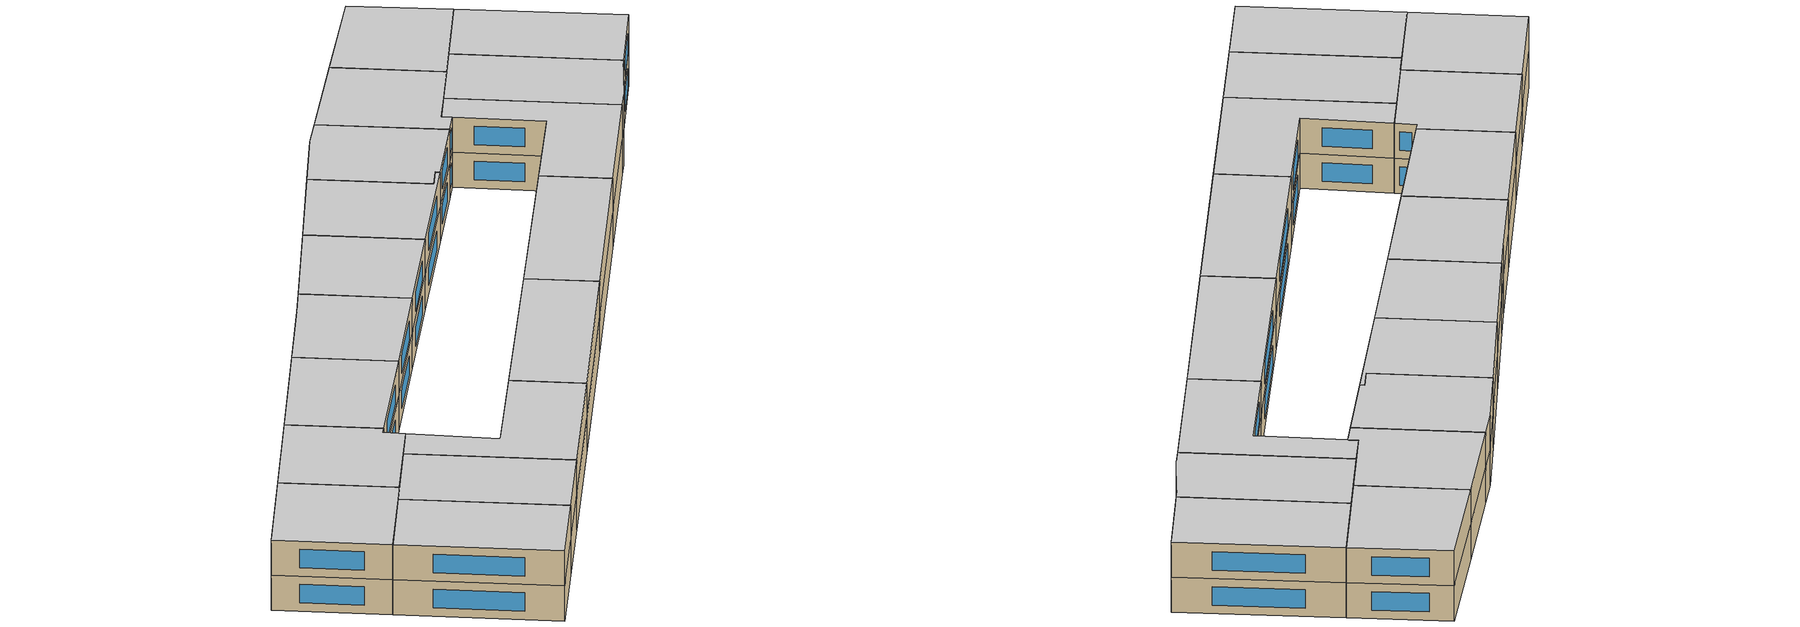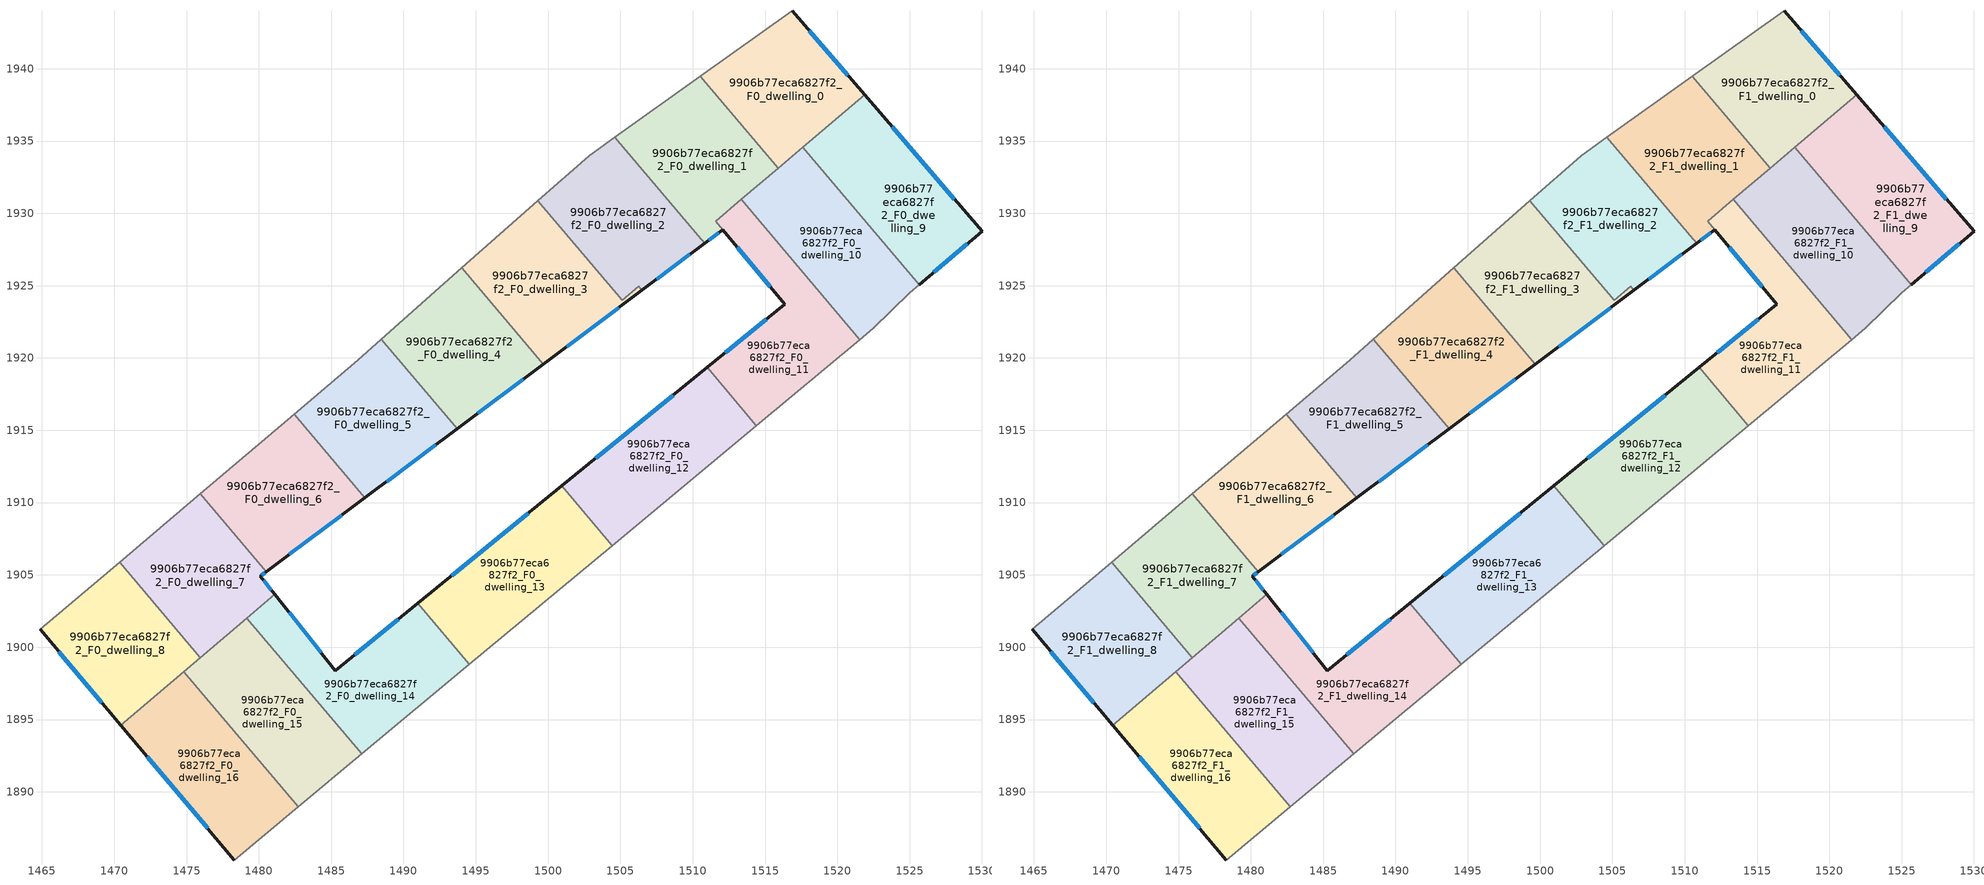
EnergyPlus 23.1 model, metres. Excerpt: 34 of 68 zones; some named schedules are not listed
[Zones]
9906b77eca6827f2_F0_dwelling_0
 floor ground (EU_floor_Construction): 1516.89,1943.99 1521.9,1938.18 1515.91,1933.12 1510.53,1939.47 z0
 wall outside (EU_wall_Construction): 1521.9,1938.18 1516.89,1943.99 z0:3
 wall adiabatic (EU_wall_Construction): 1516.89,1943.99 1510.53,1939.47 z0:3
 wall to 9906b77eca6827f2_F0_dwelling_1 (EU_wall_Construction): 1510.53,1939.47 1515.91,1933.12 z0:3
 wall to 9906b77eca6827f2_F0_dwelling_9 (EU_wall_Construction): 1517.62,1934.57 1521.9,1938.18 z0:3
 wall to 9906b77eca6827f2_F0_dwelling_10 (EU_wall_Construction): 1515.91,1933.12 1517.62,1934.57 z0:3
 window (EU_Window_Construction): 1520.72,1939.55 1518.07,1942.63 z0.7:2.3
9906b77eca6827f2_F0_dwelling_1
 floor ground (EU_floor_Construction): 1510.53,1939.47 1515.91,1933.12 1511.59,1929.46 1512.08,1928.87 1510.82,1927.92 1504.61,1935.25 z0
 wall outside (EU_wall_Construction): 1510.82,1927.92 1512.08,1928.87 z0:3
 wall adiabatic (EU_wall_Construction): 1510.53,1939.47 1504.61,1935.25 z0:3
 wall to 9906b77eca6827f2_F0_dwelling_2 (EU_wall_Construction): 1504.61,1935.25 1510.38,1928.44 / 1510.39,1928.44 1510.82,1927.92 z0:3
 wall to 9906b77eca6827f2_F0_dwelling_10 (EU_wall_Construction): 1513.36,1930.96 1515.91,1933.12 z0:3
 wall to 9906b77eca6827f2_F0_dwelling_11 (EU_wall_Construction): 1512.08,1928.87 1511.59,1929.46 1513.36,1930.96 z0:3
 window (EU_Window_Construction): 1511.12,1928.15 1511.78,1928.65 z0.7:2.3
9906b77eca6827f2_F0_dwelling_10
 floor ground (EU_floor_Construction): 1517.62,1934.57 1525.66,1925.08 1525.01,1924.52 1522.5,1922.05 1521.56,1921.27 1513.36,1930.96 z0
 wall to 9906b77eca6827f2_F0_dwelling_11 (EU_wall_Construction): 1513.36,1930.96 1521.56,1921.27 z0:3
 wall to 9906b77eca6827f2_F0_dwelling_9 (EU_wall_Construction): 1525.66,1925.08 1517.62,1934.57 z0:3
 wall adiabatic (EU_wall_Construction): 1521.56,1921.27 1522.5,1922.05 1525.01,1924.52 1525.66,1925.08 z0:3
9906b77eca6827f2_F0_dwelling_11
 floor ground (EU_floor_Construction): 1513.36,1930.96 1521.56,1921.27 1514.41,1915.32 1511,1919.34 1516.35,1923.7 1511.59,1929.46 z0
 wall outside (EU_wall_Construction): 1512.08,1928.87 1516.35,1923.7 1511,1919.34 z0:3
 wall adiabatic (EU_wall_Construction): 1514.41,1915.32 1521.56,1921.27 z0:3
 wall to 9906b77eca6827f2_F0_dwelling_12 (EU_wall_Construction): 1511,1919.34 1514.41,1915.32 z0:3
 window (EU_Window_Construction): 1515.1,1922.68 1512.26,1920.37 / 1513.08,1927.66 1515.35,1924.92 z0.7:2.3
9906b77eca6827f2_F0_dwelling_12
 floor ground (EU_floor_Construction): 1511,1919.34 1514.41,1915.32 1504.44,1907.03 1500.95,1911.15 z0
 wall outside (EU_wall_Construction): 1511,1919.34 1500.95,1911.15 z0:3
 wall adiabatic (EU_wall_Construction): 1504.44,1907.03 1514.41,1915.32 z0:3
 wall to 9906b77eca6827f2_F0_dwelling_13 (EU_wall_Construction): 1500.95,1911.15 1504.44,1907.03 z0:3
 window (EU_Window_Construction): 1508.64,1917.42 1503.31,1913.08 z0.7:2.3
9906b77eca6827f2_F0_dwelling_13
 floor ground (EU_floor_Construction): 1500.95,1911.15 1504.44,1907.03 1494.57,1898.81 1490.99,1903.04 z0
 wall outside (EU_wall_Construction): 1500.95,1911.15 1490.99,1903.04 z0:3
 wall adiabatic (EU_wall_Construction): 1494.57,1898.81 1504.44,1907.03 z0:3
 wall to 9906b77eca6827f2_F0_dwelling_14 (EU_wall_Construction): 1490.99,1903.04 1494.57,1898.81 z0:3
 window (EU_Window_Construction): 1498.61,1909.25 1493.33,1904.94 z0.7:2.3
9906b77eca6827f2_F0_dwelling_14
 floor ground (EU_floor_Construction): 1490.99,1903.04 1494.57,1898.81 1487.13,1892.63 1479.18,1902.01 1481.11,1903.65 1485.29,1898.39 z0
 wall outside (EU_wall_Construction): 1490.99,1903.04 1485.29,1898.39 1481.11,1903.65 z0:3
 wall adiabatic (EU_wall_Construction): 1487.13,1892.63 1494.57,1898.81 z0:3
 wall to 9906b77eca6827f2_F0_dwelling_15 (EU_wall_Construction): 1479.18,1902.01 1487.13,1892.63 z0:3
 wall to 9906b77eca6827f2_F0_dwelling_7 (EU_wall_Construction): 1481.11,1903.65 1479.18,1902.01 z0:3
 window (EU_Window_Construction): 1484.31,1899.62 1482.09,1902.42 / 1489.65,1901.94 1486.63,1899.48 z0.7:2.3
9906b77eca6827f2_F0_dwelling_15
 floor ground (EU_floor_Construction): 1479.18,1902.01 1487.13,1892.63 1482.73,1888.97 1474.81,1898.32 z0
 wall adiabatic (EU_wall_Construction): 1482.73,1888.97 1487.13,1892.63 z0:3
 wall to 9906b77eca6827f2_F0_dwelling_16 (EU_wall_Construction): 1474.81,1898.32 1482.73,1888.97 z0:3
 wall to 9906b77eca6827f2_F0_dwelling_8 (EU_wall_Construction): 1475.96,1899.29 1474.81,1898.32 z0:3
 wall to 9906b77eca6827f2_F0_dwelling_7 (EU_wall_Construction): 1479.18,1902.02 1475.96,1899.29 z0:3
9906b77eca6827f2_F0_dwelling_16
 floor ground (EU_floor_Construction): 1474.81,1898.32 1482.73,1888.97 1478.3,1885.29 1470.44,1894.62 z0
 wall outside (EU_wall_Construction): 1470.44,1894.62 1478.3,1885.29 z0:3
 wall adiabatic (EU_wall_Construction): 1478.3,1885.29 1482.73,1888.97 z0:3
 wall to 9906b77eca6827f2_F0_dwelling_8 (EU_wall_Construction): 1474.81,1898.32 1470.44,1894.62 z0:3
 window (EU_Window_Construction): 1472.29,1892.43 1476.46,1887.48 z0.7:2.3
9906b77eca6827f2_F0_dwelling_2
 floor ground (EU_floor_Construction): 1504.61,1935.25 1510.39,1928.44 1510.82,1927.92 1506.49,1924.68 1506.26,1924.95 1505.12,1923.98 1499.3,1930.86 1502.84,1933.99 z0
 wall outside (EU_wall_Construction): 1506.49,1924.68 1510.82,1927.92 z0:3
 wall to 9906b77eca6827f2_F0_dwelling_3 (EU_wall_Construction): 1499.3,1930.86 1505.12,1923.98 1506.26,1924.95 1506.49,1924.68 z0:3
 wall adiabatic (EU_wall_Construction): 1504.61,1935.25 1502.84,1933.99 1499.3,1930.86 z0:3
 window (EU_Window_Construction): 1507.5,1925.44 1509.8,1927.16 z0.7:2.3
9906b77eca6827f2_F0_dwelling_3
 floor ground (EU_floor_Construction): 1506.26,1924.95 1506.49,1924.68 1499.67,1919.57 1494.04,1926.22 1499.3,1930.86 1505.12,1923.98 z0
 wall outside (EU_wall_Construction): 1499.67,1919.57 1506.49,1924.68 z0:3
 wall to 9906b77eca6827f2_F0_dwelling_4 (EU_wall_Construction): 1494.04,1926.22 1499.67,1919.57 z0:3
 wall adiabatic (EU_wall_Construction): 1499.3,1930.86 1494.04,1926.22 z0:3
 window (EU_Window_Construction): 1501.27,1920.77 1504.89,1923.48 z0.7:2.3
9906b77eca6827f2_F0_dwelling_4
 floor ground (EU_floor_Construction): 1494.04,1926.22 1499.67,1919.57 1493.73,1915.12 1488.48,1921.31 z0
 wall outside (EU_wall_Construction): 1493.73,1915.12 1499.67,1919.57 z0:3
 wall to 9906b77eca6827f2_F0_dwelling_5 (EU_wall_Construction): 1488.48,1921.31 1493.73,1915.12 z0:3
 wall adiabatic (EU_wall_Construction): 1494.04,1926.22 1488.48,1921.31 z0:3
 window (EU_Window_Construction): 1495.12,1916.16 1498.28,1918.53 z0.7:2.3
9906b77eca6827f2_F0_dwelling_5
 floor ground (EU_floor_Construction): 1488.48,1921.31 1493.73,1915.12 1487.34,1910.33 1482.44,1916.12 1486.82,1919.84 z0
 wall outside (EU_wall_Construction): 1487.34,1910.33 1493.73,1915.12 z0:3
 wall adiabatic (EU_wall_Construction): 1488.48,1921.31 1486.82,1919.84 1482.44,1916.12 z0:3
 wall to 9906b77eca6827f2_F0_dwelling_6 (EU_wall_Construction): 1482.44,1916.12 1487.34,1910.33 z0:3
 window (EU_Window_Construction): 1488.84,1911.45 1492.23,1913.99 z0.7:2.3
9906b77eca6827f2_F0_dwelling_6
 floor ground (EU_floor_Construction): 1482.44,1916.12 1487.34,1910.33 1480.52,1905.22 1475.94,1910.62 z0
 wall outside (EU_wall_Construction): 1480.52,1905.22 1487.34,1910.33 z0:3
 wall to 9906b77eca6827f2_F0_dwelling_7 (EU_wall_Construction): 1475.94,1910.62 1480.52,1905.22 z0:3
 wall adiabatic (EU_wall_Construction): 1482.44,1916.12 1475.94,1910.62 z0:3
 window (EU_Window_Construction): 1482.12,1906.42 1485.74,1909.13 z0.7:2.3
9906b77eca6827f2_F0_dwelling_7
 floor ground (EU_floor_Construction): 1475.94,1910.62 1480.52,1905.22 1480.11,1904.91 1481.11,1903.65 1475.96,1899.29 1470.37,1905.89 z0
 wall outside (EU_wall_Construction): 1481.11,1903.65 1480.11,1904.91 1480.52,1905.22 z0:3
 wall to 9906b77eca6827f2_F0_dwelling_8 (EU_wall_Construction): 1470.37,1905.89 1475.96,1899.29 z0:3
 wall adiabatic (EU_wall_Construction): 1475.94,1910.62 1470.37,1905.89 z0:3
 window (EU_Window_Construction): 1480.2,1904.98 1480.42,1905.15 / 1480.87,1903.95 1480.34,1904.62 z0.7:2.3
9906b77eca6827f2_F0_dwelling_8
 floor ground (EU_floor_Construction): 1470.37,1905.89 1475.96,1899.29 1470.44,1894.62 1464.87,1901.23 z0
 wall outside (EU_wall_Construction): 1464.87,1901.23 1470.44,1894.62 z0:3
 wall adiabatic (EU_wall_Construction): 1470.37,1905.89 1464.87,1901.23 z0:3
 window (EU_Window_Construction): 1466.18,1899.68 1469.13,1896.17 z0.7:2.3
9906b77eca6827f2_F0_dwelling_9
 floor ground (EU_floor_Construction): 1521.9,1938.18 1530,1928.77 1525.66,1925.08 1517.62,1934.57 z0
 wall outside (EU_wall_Construction): 1525.66,1925.08 1530,1928.77 1521.9,1938.18 z0:3
 window (EU_Window_Construction): 1528.1,1930.98 1523.8,1935.97 / 1526.68,1925.94 1528.98,1927.9 z0.7:2.3
9906b77eca6827f2_F1_dwelling_0
 floor to 9906b77eca6827f2_F0_dwelling_0 (EU_floor_Construction): 1516.89,1943.99 1521.9,1938.18 1515.91,1933.12 1510.53,1939.47 z3
 wall outside (EU_wall_Construction): 1521.9,1938.18 1516.89,1943.99 z3:6
 wall adiabatic (EU_wall_Construction): 1516.89,1943.99 1510.53,1939.47 z3:6
 wall to 9906b77eca6827f2_F1_dwelling_1 (EU_wall_Construction): 1510.53,1939.47 1515.91,1933.12 z3:6
 wall to 9906b77eca6827f2_F1_dwelling_9 (EU_wall_Construction): 1517.62,1934.57 1521.9,1938.18 z3:6
 wall to 9906b77eca6827f2_F1_dwelling_10 (EU_wall_Construction): 1515.91,1933.12 1517.62,1934.57 z3:6
 window (EU_Window_Construction): 1520.72,1939.55 1518.07,1942.63 z3.7:5.3
 ceiling to 9906b77eca6827f2_F2_dwelling_0 (EU_floor_Construction): 1521.9,1938.18 1516.89,1943.99 1510.53,1939.47 1515.91,1933.12 z6
9906b77eca6827f2_F1_dwelling_1
 floor to 9906b77eca6827f2_F0_dwelling_1 (EU_floor_Construction): 1510.53,1939.47 1515.91,1933.12 1511.59,1929.46 1512.08,1928.87 1510.82,1927.92 1504.61,1935.25 z3
 wall outside (EU_wall_Construction): 1510.82,1927.92 1512.08,1928.87 z3:6
 wall adiabatic (EU_wall_Construction): 1510.53,1939.47 1504.61,1935.25 z3:6
 wall to 9906b77eca6827f2_F1_dwelling_2 (EU_wall_Construction): 1504.61,1935.25 1510.38,1928.44 / 1510.39,1928.44 1510.82,1927.92 z3:6
 wall to 9906b77eca6827f2_F1_dwelling_10 (EU_wall_Construction): 1513.36,1930.96 1515.91,1933.12 z3:6
 wall to 9906b77eca6827f2_F1_dwelling_11 (EU_wall_Construction): 1512.08,1928.87 1511.59,1929.46 1513.36,1930.96 z3:6
 window (EU_Window_Construction): 1511.12,1928.15 1511.78,1928.65 z3.7:5.3
 ceiling to 9906b77eca6827f2_F2_dwelling_1 (EU_floor_Construction): 1512.08,1928.87 1511.59,1929.46 1515.91,1933.12 1510.53,1939.47 1504.61,1935.25 1510.82,1927.92 z6
9906b77eca6827f2_F1_dwelling_10
 floor to 9906b77eca6827f2_F0_dwelling_10 (EU_floor_Construction): 1517.62,1934.57 1525.66,1925.08 1525.01,1924.52 1522.5,1922.05 1521.56,1921.27 1513.36,1930.96 z3
 wall to 9906b77eca6827f2_F1_dwelling_11 (EU_wall_Construction): 1513.36,1930.96 1521.56,1921.27 z3:6
 wall to 9906b77eca6827f2_F1_dwelling_9 (EU_wall_Construction): 1525.66,1925.08 1517.62,1934.57 z3:6
 wall adiabatic (EU_wall_Construction): 1521.56,1921.27 1522.5,1922.05 1525.01,1924.52 1525.66,1925.08 z3:6
 ceiling to 9906b77eca6827f2_F2_dwelling_10 (EU_floor_Construction): 1522.5,1922.05 1525.01,1924.52 1525.66,1925.08 1517.62,1934.57 1513.36,1930.96 1521.56,1921.27 z6
9906b77eca6827f2_F1_dwelling_11
 floor to 9906b77eca6827f2_F0_dwelling_11 (EU_floor_Construction): 1513.36,1930.96 1521.56,1921.27 1514.41,1915.32 1511,1919.34 1516.35,1923.7 1511.59,1929.46 z3
 wall outside (EU_wall_Construction): 1512.08,1928.87 1516.35,1923.7 1511,1919.34 z3:6
 wall adiabatic (EU_wall_Construction): 1514.41,1915.32 1521.56,1921.27 z3:6
 wall to 9906b77eca6827f2_F1_dwelling_12 (EU_wall_Construction): 1511,1919.34 1514.41,1915.32 z3:6
 window (EU_Window_Construction): 1515.1,1922.68 1512.26,1920.37 / 1513.08,1927.66 1515.35,1924.92 z3.7:5.3
 ceiling to 9906b77eca6827f2_F2_dwelling_11 (EU_floor_Construction): 1521.56,1921.27 1513.36,1930.96 1511.59,1929.46 1516.35,1923.7 1511,1919.34 1514.41,1915.32 z6
9906b77eca6827f2_F1_dwelling_12
 floor to 9906b77eca6827f2_F0_dwelling_12 (EU_floor_Construction): 1511,1919.34 1514.41,1915.32 1504.44,1907.03 1500.95,1911.15 z3
 wall outside (EU_wall_Construction): 1511,1919.34 1500.95,1911.15 z3:6
 wall adiabatic (EU_wall_Construction): 1504.44,1907.03 1514.41,1915.32 z3:6
 wall to 9906b77eca6827f2_F1_dwelling_13 (EU_wall_Construction): 1500.95,1911.15 1504.44,1907.03 z3:6
 window (EU_Window_Construction): 1508.64,1917.42 1503.31,1913.08 z3.7:5.3
 ceiling to 9906b77eca6827f2_F2_dwelling_12 (EU_floor_Construction): 1514.41,1915.32 1511,1919.34 1500.95,1911.15 1504.44,1907.03 z6
9906b77eca6827f2_F1_dwelling_13
 floor to 9906b77eca6827f2_F0_dwelling_13 (EU_floor_Construction): 1500.95,1911.15 1504.44,1907.03 1494.57,1898.81 1490.99,1903.04 z3
 wall outside (EU_wall_Construction): 1500.95,1911.15 1490.99,1903.04 z3:6
 wall adiabatic (EU_wall_Construction): 1494.57,1898.81 1504.44,1907.03 z3:6
 wall to 9906b77eca6827f2_F1_dwelling_14 (EU_wall_Construction): 1490.99,1903.04 1494.57,1898.81 z3:6
 window (EU_Window_Construction): 1498.61,1909.25 1493.33,1904.94 z3.7:5.3
 ceiling to 9906b77eca6827f2_F2_dwelling_13 (EU_floor_Construction): 1504.44,1907.03 1500.95,1911.15 1490.99,1903.04 1494.57,1898.81 z6
9906b77eca6827f2_F1_dwelling_14
 floor to 9906b77eca6827f2_F0_dwelling_14 (EU_floor_Construction): 1490.99,1903.04 1494.57,1898.81 1487.13,1892.63 1479.18,1902.01 1481.11,1903.65 1485.29,1898.39 z3
 wall outside (EU_wall_Construction): 1490.99,1903.04 1485.29,1898.39 1481.11,1903.65 z3:6
 wall adiabatic (EU_wall_Construction): 1487.13,1892.63 1494.57,1898.81 z3:6
 wall to 9906b77eca6827f2_F1_dwelling_15 (EU_wall_Construction): 1479.18,1902.01 1487.13,1892.63 z3:6
 wall to 9906b77eca6827f2_F1_dwelling_7 (EU_wall_Construction): 1481.11,1903.65 1479.18,1902.01 z3:6
 window (EU_Window_Construction): 1484.31,1899.62 1482.09,1902.42 / 1489.65,1901.94 1486.63,1899.48 z3.7:5.3
 ceiling to 9906b77eca6827f2_F2_dwelling_14 (EU_floor_Construction): 1494.57,1898.81 1490.99,1903.04 1485.29,1898.39 1481.11,1903.65 1479.18,1902.01 1487.13,1892.63 z6
9906b77eca6827f2_F1_dwelling_15
 floor to 9906b77eca6827f2_F0_dwelling_15 (EU_floor_Construction): 1479.18,1902.01 1487.13,1892.63 1482.73,1888.97 1474.81,1898.32 z3
 wall adiabatic (EU_wall_Construction): 1482.73,1888.97 1487.13,1892.63 z3:6
 wall to 9906b77eca6827f2_F1_dwelling_16 (EU_wall_Construction): 1474.81,1898.32 1482.73,1888.97 z3:6
 wall to 9906b77eca6827f2_F1_dwelling_8 (EU_wall_Construction): 1475.96,1899.29 1474.81,1898.32 z3:6
 wall to 9906b77eca6827f2_F1_dwelling_7 (EU_wall_Construction): 1479.18,1902.02 1475.96,1899.29 z3:6
 ceiling to 9906b77eca6827f2_F2_dwelling_15 (EU_floor_Construction): 1487.13,1892.63 1479.18,1902.01 1474.81,1898.32 1482.73,1888.97 z6
9906b77eca6827f2_F1_dwelling_16
 floor to 9906b77eca6827f2_F0_dwelling_16 (EU_floor_Construction): 1474.81,1898.32 1482.73,1888.97 1478.3,1885.29 1470.44,1894.62 z3
 wall outside (EU_wall_Construction): 1470.44,1894.62 1478.3,1885.29 z3:6
 wall adiabatic (EU_wall_Construction): 1478.3,1885.29 1482.73,1888.97 z3:6
 wall to 9906b77eca6827f2_F1_dwelling_8 (EU_wall_Construction): 1474.81,1898.32 1470.44,1894.62 z3:6
 window (EU_Window_Construction): 1472.29,1892.43 1476.46,1887.48 z3.7:5.3
 ceiling to 9906b77eca6827f2_F2_dwelling_16 (EU_floor_Construction): 1482.73,1888.97 1474.81,1898.32 1470.44,1894.62 1478.3,1885.29 z6
9906b77eca6827f2_F1_dwelling_2
 floor to 9906b77eca6827f2_F0_dwelling_2 (EU_floor_Construction): 1504.61,1935.25 1510.39,1928.44 1510.82,1927.92 1506.49,1924.68 1506.26,1924.95 1505.12,1923.98 1499.3,1930.86 1502.84,1933.99 z3
 wall outside (EU_wall_Construction): 1506.49,1924.68 1510.82,1927.92 z3:6
 wall to 9906b77eca6827f2_F1_dwelling_3 (EU_wall_Construction): 1499.3,1930.86 1505.12,1923.98 1506.26,1924.95 1506.49,1924.68 z3:6
 wall adiabatic (EU_wall_Construction): 1504.61,1935.25 1502.84,1933.99 1499.3,1930.86 z3:6
 window (EU_Window_Construction): 1507.5,1925.44 1509.8,1927.16 z3.7:5.3
 ceiling to 9906b77eca6827f2_F2_dwelling_2 (EU_floor_Construction): 1510.82,1927.92 1510.39,1928.44 1504.61,1935.25 1502.84,1933.99 1499.3,1930.86 1505.12,1923.98 1506.26,1924.95 1506.49,1924.68 z6
9906b77eca6827f2_F1_dwelling_3
 floor to 9906b77eca6827f2_F0_dwelling_3 (EU_floor_Construction): 1506.26,1924.95 1506.49,1924.68 1499.67,1919.57 1494.04,1926.22 1499.3,1930.86 1505.12,1923.98 z3
 wall outside (EU_wall_Construction): 1499.67,1919.57 1506.49,1924.68 z3:6
 wall to 9906b77eca6827f2_F1_dwelling_4 (EU_wall_Construction): 1494.04,1926.22 1499.67,1919.57 z3:6
 wall adiabatic (EU_wall_Construction): 1499.3,1930.86 1494.04,1926.22 z3:6
 window (EU_Window_Construction): 1501.27,1920.77 1504.89,1923.48 z3.7:5.3
 ceiling to 9906b77eca6827f2_F2_dwelling_3 (EU_floor_Construction): 1505.12,1923.98 1499.3,1930.86 1494.04,1926.22 1499.67,1919.57 1506.49,1924.68 1506.26,1924.95 z6
9906b77eca6827f2_F1_dwelling_4
 floor to 9906b77eca6827f2_F0_dwelling_4 (EU_floor_Construction): 1494.04,1926.22 1499.67,1919.57 1493.73,1915.12 1488.48,1921.31 z3
 wall outside (EU_wall_Construction): 1493.73,1915.12 1499.67,1919.57 z3:6
 wall to 9906b77eca6827f2_F1_dwelling_5 (EU_wall_Construction): 1488.48,1921.31 1493.73,1915.12 z3:6
 wall adiabatic (EU_wall_Construction): 1494.04,1926.22 1488.48,1921.31 z3:6
 window (EU_Window_Construction): 1495.12,1916.16 1498.28,1918.53 z3.7:5.3
 ceiling to 9906b77eca6827f2_F2_dwelling_4 (EU_floor_Construction): 1499.67,1919.57 1494.04,1926.22 1488.48,1921.31 1493.73,1915.12 z6
9906b77eca6827f2_F1_dwelling_5
 floor to 9906b77eca6827f2_F0_dwelling_5 (EU_floor_Construction): 1488.48,1921.31 1493.73,1915.12 1487.34,1910.33 1482.44,1916.12 1486.82,1919.84 z3
 wall outside (EU_wall_Construction): 1487.34,1910.33 1493.73,1915.12 z3:6
 wall adiabatic (EU_wall_Construction): 1488.48,1921.31 1486.82,1919.84 1482.44,1916.12 z3:6
 wall to 9906b77eca6827f2_F1_dwelling_6 (EU_wall_Construction): 1482.44,1916.12 1487.34,1910.33 z3:6
 window (EU_Window_Construction): 1488.84,1911.45 1492.23,1913.99 z3.7:5.3
 ceiling to 9906b77eca6827f2_F2_dwelling_5 (EU_floor_Construction): 1493.73,1915.12 1488.48,1921.31 1486.82,1919.84 1482.44,1916.12 1487.34,1910.33 z6
9906b77eca6827f2_F1_dwelling_6
 floor to 9906b77eca6827f2_F0_dwelling_6 (EU_floor_Construction): 1482.44,1916.12 1487.34,1910.33 1480.52,1905.22 1475.94,1910.62 z3
 wall outside (EU_wall_Construction): 1480.52,1905.22 1487.34,1910.33 z3:6
 wall to 9906b77eca6827f2_F1_dwelling_7 (EU_wall_Construction): 1475.94,1910.62 1480.52,1905.22 z3:6
 wall adiabatic (EU_wall_Construction): 1482.44,1916.12 1475.94,1910.62 z3:6
 window (EU_Window_Construction): 1482.12,1906.42 1485.74,1909.13 z3.7:5.3
 ceiling to 9906b77eca6827f2_F2_dwelling_6 (EU_floor_Construction): 1487.34,1910.33 1482.44,1916.12 1475.94,1910.62 1480.52,1905.22 z6
9906b77eca6827f2_F1_dwelling_7
 floor to 9906b77eca6827f2_F0_dwelling_7 (EU_floor_Construction): 1475.94,1910.62 1480.52,1905.22 1480.11,1904.91 1481.11,1903.65 1475.96,1899.29 1470.37,1905.89 z3
 wall outside (EU_wall_Construction): 1481.11,1903.65 1480.11,1904.91 1480.52,1905.22 z3:6
 wall to 9906b77eca6827f2_F1_dwelling_8 (EU_wall_Construction): 1470.37,1905.89 1475.96,1899.29 z3:6
 wall adiabatic (EU_wall_Construction): 1475.94,1910.62 1470.37,1905.89 z3:6
 window (EU_Window_Construction): 1480.2,1904.98 1480.42,1905.15 / 1480.87,1903.95 1480.34,1904.62 z3.7:5.3
 ceiling to 9906b77eca6827f2_F2_dwelling_7 (EU_floor_Construction): 1481.11,1903.65 1480.11,1904.91 1480.52,1905.22 1475.94,1910.62 1470.37,1905.89 1475.96,1899.29 z6
9906b77eca6827f2_F1_dwelling_8
 floor to 9906b77eca6827f2_F0_dwelling_8 (EU_floor_Construction): 1470.37,1905.89 1475.96,1899.29 1470.44,1894.62 1464.87,1901.23 z3
 wall outside (EU_wall_Construction): 1464.87,1901.23 1470.44,1894.62 z3:6
 wall adiabatic (EU_wall_Construction): 1470.37,1905.89 1464.87,1901.23 z3:6
 window (EU_Window_Construction): 1466.18,1899.68 1469.13,1896.17 z3.7:5.3
 ceiling to 9906b77eca6827f2_F2_dwelling_8 (EU_floor_Construction): 1475.96,1899.29 1470.37,1905.89 1464.87,1901.23 1470.44,1894.62 z6
9906b77eca6827f2_F1_dwelling_9
 floor to 9906b77eca6827f2_F0_dwelling_9 (EU_floor_Construction): 1521.9,1938.18 1530,1928.77 1525.66,1925.08 1517.62,1934.57 z3
 wall outside (EU_wall_Construction): 1525.66,1925.08 1530,1928.77 1521.9,1938.18 z3:6
 window (EU_Window_Construction): 1528.1,1930.98 1523.8,1935.97 / 1526.68,1925.94 1528.98,1927.9 z3.7:5.3
 ceiling to 9906b77eca6827f2_F2_dwelling_9 (EU_floor_Construction): 1530,1928.77 1521.9,1938.18 1517.62,1934.57 1525.66,1925.08 z6
[Building]
EU S2 Campaign: North Axis=0; Terrain=City; Solar Distribution=FullExterior
[Site:Location]
Budapest.Ferenc.Liszt.Intl.AP: Latitude=47.437; Longitude=19.256; Time Zone=1; Elevation=185
[SizingPeriod:WeatherFileDays]
AnnualSizingPeriod: Begin Month=1; Begin Day of Month=1; End Month=12; End Day of Month=31; Day of Week for Start Day=Monday; Use Weather File Daylight Saving Period=No; Use Weather File Rain and Snow Indicators=No
[MATERIAL]
EU_InternalMass_Material: Roughness=MediumRough; Thickness=0.1; Conductivity=1; Density=1800; Specific Heat=900; Thermal Absorptance=0.9; Solar Absorptance=0.7; Visible Absorptance=0.7
[MATERIAL:NOMASS] Roughness=MediumRough; Thermal Absorptance=0.9; Solar Absorptance=0.7; Visible Absorptance=0.7
Name | Thermal Resistance
EU_wall_NoMass | 0.832559
EU_floor_NoMass | 0.872794
[WINDOWMATERIAL:SIMPLEGLAZINGSYSTEM]
EU_Window_SimpleGlazing: UFactor=2.79869; Solar Heat Gain Coefficient=0.75; Visible Transmittance=0.75
[CONSTRUCTION]
EU_wall_Construction: EU_wall_NoMass
EU_floor_Construction: EU_floor_NoMass
EU_Window_Construction: EU_Window_SimpleGlazing
EU_InternalMass_Construction: EU_InternalMass_Material
[ZONE] Type=1; Multiplier=1; Ceiling Height=autocalculate; Floor Area=autocalculate; Part of Total Floor Area=Yes
Name | Volume
9906b77eca6827f2_F0_dwelling_0; 9906b77eca6827f2_F1_dwelling_0 | 187.269
9906b77eca6827f2_F0_dwelling_1; 9906b77eca6827f2_F1_dwelling_1 | 190.693
9906b77eca6827f2_F0_dwelling_10; 9906b77eca6827f2_F1_dwelling_10 | 210.673
9906b77eca6827f2_F0_dwelling_11 | 198.981
9906b77eca6827f2_F1_dwelling_11 | 198.92
9906b77eca6827f2_F0_dwelling_12; 9906b77eca6827f2_F1_dwelling_12 | 207.567
9906b77eca6827f2_F0_dwelling_13; 9906b77eca6827f2_F1_dwelling_13 | 210.683
9906b77eca6827f2_F0_dwelling_14; 9906b77eca6827f2_F1_dwelling_14 | 210.697
9906b77eca6827f2_F0_dwelling_15; 9906b77eca6827f2_F1_dwelling_15 | 210.679
9906b77eca6827f2_F0_dwelling_16; 9906b77eca6827f2_F1_dwelling_16 | 210.693
9906b77eca6827f2_F0_dwelling_2; 9906b77eca6827f2_F1_dwelling_2 | 195.572
9906b77eca6827f2_F0_dwelling_3; 9906b77eca6827f2_F1_dwelling_3 | 190.383
9906b77eca6827f2_F0_dwelling_4; 9906b77eca6827f2_F1_dwelling_4 | 187.292
9906b77eca6827f2_F0_dwelling_5; 9906b77eca6827f2_F1_dwelling_5 | 187.282
9906b77eca6827f2_F0_dwelling_6; 9906b77eca6827f2_F1_dwelling_6 | 187.275
9906b77eca6827f2_F0_dwelling_7; 9906b77eca6827f2_F1_dwelling_7 | 187.259
9906b77eca6827f2_F0_dwelling_8; 9906b77eca6827f2_F1_dwelling_8 | 187.28
9906b77eca6827f2_F0_dwelling_9; 9906b77eca6827f2_F1_dwelling_9 | 210.687
[INTERNALMASS] Construction=EU_InternalMass_Construction
Name | Zone or ZoneList | Surface Area
9906b77eca6827f2_F0_dwelling_0_EU_InternalMass | 9906b77eca6827f2_F0_dwelling_0 | 62.4231
9906b77eca6827f2_F0_dwelling_1_EU_InternalMass | 9906b77eca6827f2_F0_dwelling_1 | 63.5636
9906b77eca6827f2_F0_dwelling_2_EU_InternalMass | 9906b77eca6827f2_F0_dwelling_2 | 65.1938
9906b77eca6827f2_F0_dwelling_3_EU_InternalMass | 9906b77eca6827f2_F0_dwelling_3 | 63.4612
9906b77eca6827f2_F0_dwelling_4_EU_InternalMass | 9906b77eca6827f2_F0_dwelling_4 | 62.4309
9906b77eca6827f2_F0_dwelling_5_EU_InternalMass | 9906b77eca6827f2_F0_dwelling_5 | 62.4275
9906b77eca6827f2_F0_dwelling_6_EU_InternalMass | 9906b77eca6827f2_F0_dwelling_6 | 62.425
9906b77eca6827f2_F0_dwelling_7_EU_InternalMass | 9906b77eca6827f2_F0_dwelling_7 | 62.4197
9906b77eca6827f2_F0_dwelling_8_EU_InternalMass | 9906b77eca6827f2_F0_dwelling_8 | 62.4265
9906b77eca6827f2_F0_dwelling_9_EU_InternalMass | 9906b77eca6827f2_F0_dwelling_9 | 70.2291
9906b77eca6827f2_F0_dwelling_10_EU_InternalMass | 9906b77eca6827f2_F0_dwelling_10 | 70.2242
9906b77eca6827f2_F0_dwelling_11_EU_InternalMass | 9906b77eca6827f2_F0_dwelling_11 | 66.3277
9906b77eca6827f2_F0_dwelling_12_EU_InternalMass | 9906b77eca6827f2_F0_dwelling_12 | 69.1891
9906b77eca6827f2_F0_dwelling_13_EU_InternalMass | 9906b77eca6827f2_F0_dwelling_13 | 70.2279
9906b77eca6827f2_F0_dwelling_14_EU_InternalMass | 9906b77eca6827f2_F0_dwelling_14 | 70.2324
9906b77eca6827f2_F0_dwelling_15_EU_InternalMass | 9906b77eca6827f2_F0_dwelling_15 | 70.2261
9906b77eca6827f2_F0_dwelling_16_EU_InternalMass | 9906b77eca6827f2_F0_dwelling_16 | 70.231
9906b77eca6827f2_F1_dwelling_0_EU_InternalMass | 9906b77eca6827f2_F1_dwelling_0 | 62.4231
9906b77eca6827f2_F1_dwelling_1_EU_InternalMass | 9906b77eca6827f2_F1_dwelling_1 | 63.5636
9906b77eca6827f2_F1_dwelling_2_EU_InternalMass | 9906b77eca6827f2_F1_dwelling_2 | 65.1938
9906b77eca6827f2_F1_dwelling_3_EU_InternalMass | 9906b77eca6827f2_F1_dwelling_3 | 63.4612
9906b77eca6827f2_F1_dwelling_4_EU_InternalMass | 9906b77eca6827f2_F1_dwelling_4 | 62.4309
9906b77eca6827f2_F1_dwelling_5_EU_InternalMass | 9906b77eca6827f2_F1_dwelling_5 | 62.4275
9906b77eca6827f2_F1_dwelling_6_EU_InternalMass | 9906b77eca6827f2_F1_dwelling_6 | 62.425
9906b77eca6827f2_F1_dwelling_7_EU_InternalMass | 9906b77eca6827f2_F1_dwelling_7 | 62.4197
9906b77eca6827f2_F1_dwelling_8_EU_InternalMass | 9906b77eca6827f2_F1_dwelling_8 | 62.4265
9906b77eca6827f2_F1_dwelling_9_EU_InternalMass | 9906b77eca6827f2_F1_dwelling_9 | 70.2291
9906b77eca6827f2_F1_dwelling_10_EU_InternalMass | 9906b77eca6827f2_F1_dwelling_10 | 70.2242
9906b77eca6827f2_F1_dwelling_11_EU_InternalMass | 9906b77eca6827f2_F1_dwelling_11 | 66.3277
9906b77eca6827f2_F1_dwelling_12_EU_InternalMass | 9906b77eca6827f2_F1_dwelling_12 | 69.1891
9906b77eca6827f2_F1_dwelling_13_EU_InternalMass | 9906b77eca6827f2_F1_dwelling_13 | 70.2279
9906b77eca6827f2_F1_dwelling_14_EU_InternalMass | 9906b77eca6827f2_F1_dwelling_14 | 70.2324
9906b77eca6827f2_F1_dwelling_15_EU_InternalMass | 9906b77eca6827f2_F1_dwelling_15 | 70.2261
9906b77eca6827f2_F1_dwelling_16_EU_InternalMass | 9906b77eca6827f2_F1_dwelling_16 | 70.231
[OTHEREQUIPMENT] Fuel Type=Electricity; Design Level Calculation Method=Watts/Area; Power per Zone Floor Area=1; Fraction Latent=0; Fraction Radiant=0; Fraction Lost=0; Carbon Dioxide Generation Rate=0; EndUse Subcategory=EU_Step8_InternalGains
Name | Zone or ZoneList or Space or SpaceList | Schedule
EU_Step8_InternalGain_9906b77eca6827f2_F0_dwelling_0_f000 | 9906b77eca6827f2_F0_dwelling_0 | EU_Step8_GainSchedule_9906b77eca6827f2_F0_dwelling_0_f000
EU_Step8_InternalGain_9906b77eca6827f2_F0_dwelling_1_f000 | 9906b77eca6827f2_F0_dwelling_1 | EU_Step8_GainSchedule_9906b77eca6827f2_F0_dwelling_1_f000
EU_Step8_InternalGain_9906b77eca6827f2_F0_dwelling_2_f000 | 9906b77eca6827f2_F0_dwelling_2 | EU_Step8_GainSchedule_9906b77eca6827f2_F0_dwelling_2_f000
EU_Step8_InternalGain_9906b77eca6827f2_F0_dwelling_3_f000 | 9906b77eca6827f2_F0_dwelling_3 | EU_Step8_GainSchedule_9906b77eca6827f2_F0_dwelling_3_f000
EU_Step8_InternalGain_9906b77eca6827f2_F0_dwelling_4_f000 | 9906b77eca6827f2_F0_dwelling_4 | EU_Step8_GainSchedule_9906b77eca6827f2_F0_dwelling_4_f000
EU_Step8_InternalGain_9906b77eca6827f2_F0_dwelling_5_f000 | 9906b77eca6827f2_F0_dwelling_5 | EU_Step8_GainSchedule_9906b77eca6827f2_F0_dwelling_5_f000
EU_Step8_InternalGain_9906b77eca6827f2_F0_dwelling_6_f000 | 9906b77eca6827f2_F0_dwelling_6 | EU_Step8_GainSchedule_9906b77eca6827f2_F0_dwelling_6_f000
EU_Step8_InternalGain_9906b77eca6827f2_F0_dwelling_7_f000 | 9906b77eca6827f2_F0_dwelling_7 | EU_Step8_GainSchedule_9906b77eca6827f2_F0_dwelling_7_f000
EU_Step8_InternalGain_9906b77eca6827f2_F0_dwelling_8_f000 | 9906b77eca6827f2_F0_dwelling_8 | EU_Step8_GainSchedule_9906b77eca6827f2_F0_dwelling_8_f000
EU_Step8_InternalGain_9906b77eca6827f2_F0_dwelling_9_f000 | 9906b77eca6827f2_F0_dwelling_9 | EU_Step8_GainSchedule_9906b77eca6827f2_F0_dwelling_9_f000
EU_Step8_InternalGain_9906b77eca6827f2_F0_dwelling_10_f000 | 9906b77eca6827f2_F0_dwelling_10 | EU_Step8_GainSchedule_9906b77eca6827f2_F0_dwelling_10_f000
EU_Step8_InternalGain_9906b77eca6827f2_F0_dwelling_11_f000 | 9906b77eca6827f2_F0_dwelling_11 | EU_Step8_GainSchedule_9906b77eca6827f2_F0_dwelling_11_f000
EU_Step8_InternalGain_9906b77eca6827f2_F0_dwelling_12_f000 | 9906b77eca6827f2_F0_dwelling_12 | EU_Step8_GainSchedule_9906b77eca6827f2_F0_dwelling_12_f000
EU_Step8_InternalGain_9906b77eca6827f2_F0_dwelling_13_f000 | 9906b77eca6827f2_F0_dwelling_13 | EU_Step8_GainSchedule_9906b77eca6827f2_F0_dwelling_13_f000
EU_Step8_InternalGain_9906b77eca6827f2_F0_dwelling_14_f000 | 9906b77eca6827f2_F0_dwelling_14 | EU_Step8_GainSchedule_9906b77eca6827f2_F0_dwelling_14_f000
EU_Step8_InternalGain_9906b77eca6827f2_F0_dwelling_15_f000 | 9906b77eca6827f2_F0_dwelling_15 | EU_Step8_GainSchedule_9906b77eca6827f2_F0_dwelling_15_f000
EU_Step8_InternalGain_9906b77eca6827f2_F0_dwelling_16_f000 | 9906b77eca6827f2_F0_dwelling_16 | EU_Step8_GainSchedule_9906b77eca6827f2_F0_dwelling_16_f000
EU_Step8_InternalGain_9906b77eca6827f2_F1_dwelling_0_f000 | 9906b77eca6827f2_F1_dwelling_0 | EU_Step8_GainSchedule_9906b77eca6827f2_F1_dwelling_0_f000
EU_Step8_InternalGain_9906b77eca6827f2_F1_dwelling_1_f000 | 9906b77eca6827f2_F1_dwelling_1 | EU_Step8_GainSchedule_9906b77eca6827f2_F1_dwelling_1_f000
EU_Step8_InternalGain_9906b77eca6827f2_F1_dwelling_2_f000 | 9906b77eca6827f2_F1_dwelling_2 | EU_Step8_GainSchedule_9906b77eca6827f2_F1_dwelling_2_f000
EU_Step8_InternalGain_9906b77eca6827f2_F1_dwelling_3_f000 | 9906b77eca6827f2_F1_dwelling_3 | EU_Step8_GainSchedule_9906b77eca6827f2_F1_dwelling_3_f000
EU_Step8_InternalGain_9906b77eca6827f2_F1_dwelling_4_f000 | 9906b77eca6827f2_F1_dwelling_4 | EU_Step8_GainSchedule_9906b77eca6827f2_F1_dwelling_4_f000
EU_Step8_InternalGain_9906b77eca6827f2_F1_dwelling_5_f000 | 9906b77eca6827f2_F1_dwelling_5 | EU_Step8_GainSchedule_9906b77eca6827f2_F1_dwelling_5_f000
EU_Step8_InternalGain_9906b77eca6827f2_F1_dwelling_6_f000 | 9906b77eca6827f2_F1_dwelling_6 | EU_Step8_GainSchedule_9906b77eca6827f2_F1_dwelling_6_f000
EU_Step8_InternalGain_9906b77eca6827f2_F1_dwelling_7_f000 | 9906b77eca6827f2_F1_dwelling_7 | EU_Step8_GainSchedule_9906b77eca6827f2_F1_dwelling_7_f000
EU_Step8_InternalGain_9906b77eca6827f2_F1_dwelling_8_f000 | 9906b77eca6827f2_F1_dwelling_8 | EU_Step8_GainSchedule_9906b77eca6827f2_F1_dwelling_8_f000
EU_Step8_InternalGain_9906b77eca6827f2_F1_dwelling_9_f000 | 9906b77eca6827f2_F1_dwelling_9 | EU_Step8_GainSchedule_9906b77eca6827f2_F1_dwelling_9_f000
EU_Step8_InternalGain_9906b77eca6827f2_F1_dwelling_10_f000 | 9906b77eca6827f2_F1_dwelling_10 | EU_Step8_GainSchedule_9906b77eca6827f2_F1_dwelling_10_f000
EU_Step8_InternalGain_9906b77eca6827f2_F1_dwelling_11_f000 | 9906b77eca6827f2_F1_dwelling_11 | EU_Step8_GainSchedule_9906b77eca6827f2_F1_dwelling_11_f000
EU_Step8_InternalGain_9906b77eca6827f2_F1_dwelling_12_f000 | 9906b77eca6827f2_F1_dwelling_12 | EU_Step8_GainSchedule_9906b77eca6827f2_F1_dwelling_12_f000
EU_Step8_InternalGain_9906b77eca6827f2_F1_dwelling_13_f000 | 9906b77eca6827f2_F1_dwelling_13 | EU_Step8_GainSchedule_9906b77eca6827f2_F1_dwelling_13_f000
EU_Step8_InternalGain_9906b77eca6827f2_F1_dwelling_14_f000 | 9906b77eca6827f2_F1_dwelling_14 | EU_Step8_GainSchedule_9906b77eca6827f2_F1_dwelling_14_f000
EU_Step8_InternalGain_9906b77eca6827f2_F1_dwelling_15_f000 | 9906b77eca6827f2_F1_dwelling_15 | EU_Step8_GainSchedule_9906b77eca6827f2_F1_dwelling_15_f000
EU_Step8_InternalGain_9906b77eca6827f2_F1_dwelling_16_f000 | 9906b77eca6827f2_F1_dwelling_16 | EU_Step8_GainSchedule_9906b77eca6827f2_F1_dwelling_16_f000
[ZONEVENTILATION:DESIGNFLOWRATE] Schedule=EU_AlwaysOn; Design Flow Rate Calculation Method=AirChanges/Hour; Air Changes per Hour=0.475469; Ventilation Type=Natural; Fan Pressure Rise=0; Fan Total Efficiency=1; Constant Term Coefficient=1; Temperature Term Coefficient=0; Velocity Term Coefficient=0; Velocity Squared Term Coefficient=0; Minimum Indoor Temperature=-100; Maximum Indoor Temperature=100; Delta Temperature=-100; Minimum Outdoor Temperature=-100; Maximum Outdoor Temperature=100; Maximum Wind Speed=40
Name | Zone or ZoneList or Space or SpaceList
EU_ConstantAir_9906b77eca6827f2_F0_dwelling_0 | 9906b77eca6827f2_F0_dwelling_0
EU_ConstantAir_9906b77eca6827f2_F0_dwelling_1 | 9906b77eca6827f2_F0_dwelling_1
EU_ConstantAir_9906b77eca6827f2_F0_dwelling_2 | 9906b77eca6827f2_F0_dwelling_2
EU_ConstantAir_9906b77eca6827f2_F0_dwelling_3 | 9906b77eca6827f2_F0_dwelling_3
EU_ConstantAir_9906b77eca6827f2_F0_dwelling_4 | 9906b77eca6827f2_F0_dwelling_4
EU_ConstantAir_9906b77eca6827f2_F0_dwelling_5 | 9906b77eca6827f2_F0_dwelling_5
EU_ConstantAir_9906b77eca6827f2_F0_dwelling_6 | 9906b77eca6827f2_F0_dwelling_6
EU_ConstantAir_9906b77eca6827f2_F0_dwelling_7 | 9906b77eca6827f2_F0_dwelling_7
EU_ConstantAir_9906b77eca6827f2_F0_dwelling_8 | 9906b77eca6827f2_F0_dwelling_8
EU_ConstantAir_9906b77eca6827f2_F0_dwelling_9 | 9906b77eca6827f2_F0_dwelling_9
EU_ConstantAir_9906b77eca6827f2_F0_dwelling_10 | 9906b77eca6827f2_F0_dwelling_10
EU_ConstantAir_9906b77eca6827f2_F0_dwelling_11 | 9906b77eca6827f2_F0_dwelling_11
EU_ConstantAir_9906b77eca6827f2_F0_dwelling_12 | 9906b77eca6827f2_F0_dwelling_12
EU_ConstantAir_9906b77eca6827f2_F0_dwelling_13 | 9906b77eca6827f2_F0_dwelling_13
EU_ConstantAir_9906b77eca6827f2_F0_dwelling_14 | 9906b77eca6827f2_F0_dwelling_14
EU_ConstantAir_9906b77eca6827f2_F0_dwelling_15 | 9906b77eca6827f2_F0_dwelling_15
EU_ConstantAir_9906b77eca6827f2_F0_dwelling_16 | 9906b77eca6827f2_F0_dwelling_16
EU_ConstantAir_9906b77eca6827f2_F1_dwelling_0 | 9906b77eca6827f2_F1_dwelling_0
EU_ConstantAir_9906b77eca6827f2_F1_dwelling_1 | 9906b77eca6827f2_F1_dwelling_1
EU_ConstantAir_9906b77eca6827f2_F1_dwelling_2 | 9906b77eca6827f2_F1_dwelling_2
EU_ConstantAir_9906b77eca6827f2_F1_dwelling_3 | 9906b77eca6827f2_F1_dwelling_3
EU_ConstantAir_9906b77eca6827f2_F1_dwelling_4 | 9906b77eca6827f2_F1_dwelling_4
EU_ConstantAir_9906b77eca6827f2_F1_dwelling_5 | 9906b77eca6827f2_F1_dwelling_5
EU_ConstantAir_9906b77eca6827f2_F1_dwelling_6 | 9906b77eca6827f2_F1_dwelling_6
EU_ConstantAir_9906b77eca6827f2_F1_dwelling_7 | 9906b77eca6827f2_F1_dwelling_7
EU_ConstantAir_9906b77eca6827f2_F1_dwelling_8 | 9906b77eca6827f2_F1_dwelling_8
EU_ConstantAir_9906b77eca6827f2_F1_dwelling_9 | 9906b77eca6827f2_F1_dwelling_9
EU_ConstantAir_9906b77eca6827f2_F1_dwelling_10 | 9906b77eca6827f2_F1_dwelling_10
EU_ConstantAir_9906b77eca6827f2_F1_dwelling_11 | 9906b77eca6827f2_F1_dwelling_11
EU_ConstantAir_9906b77eca6827f2_F1_dwelling_12 | 9906b77eca6827f2_F1_dwelling_12
EU_ConstantAir_9906b77eca6827f2_F1_dwelling_13 | 9906b77eca6827f2_F1_dwelling_13
EU_ConstantAir_9906b77eca6827f2_F1_dwelling_14 | 9906b77eca6827f2_F1_dwelling_14
EU_ConstantAir_9906b77eca6827f2_F1_dwelling_15 | 9906b77eca6827f2_F1_dwelling_15
EU_ConstantAir_9906b77eca6827f2_F1_dwelling_16 | 9906b77eca6827f2_F1_dwelling_16
[HVACTEMPLATE:ZONE:IDEALLOADSAIRSYSTEM] System Availability Schedule=EU_AlwaysOn; Maximum Heating Supply Air Temperature=50; Minimum Cooling Supply Air Temperature=13; Maximum Heating Supply Air Humidity Ratio=0.0156; Minimum Cooling Supply Air Humidity Ratio=0.0077; Heating Limit=NoLimit; Cooling Limit=NoLimit; Heating Availability Schedule=EU_AlwaysOn; Cooling Availability Schedule=EU_CoolingOff; Dehumidification Control Type=ConstantSensibleHeatRatio; Cooling Sensible Heat Ratio=0.7; Dehumidification Setpoint=60; Humidification Control Type=None; Humidification Setpoint=30; Outdoor Air Method=None; Outdoor Air Flow Rate per Person=0.00944; Outdoor Air Flow Rate per Zone Floor Area=0; Outdoor Air Flow Rate per Zone=0; Demand Controlled Ventilation Type=None; Outdoor Air Economizer Type=NoEconomizer; Heat Recovery Type=None; Sensible Heat Recovery Effectiveness=0.7; Latent Heat Recovery Effectiveness=0.65
Name | Template Thermostat
9906b77eca6827f2_F0_dwelling_0 | EU_HeatOnly_9906b77eca6827f2_F0_dwelling_0
9906b77eca6827f2_F0_dwelling_1 | EU_HeatOnly_9906b77eca6827f2_F0_dwelling_1
9906b77eca6827f2_F0_dwelling_2 | EU_HeatOnly_9906b77eca6827f2_F0_dwelling_2
9906b77eca6827f2_F0_dwelling_3 | EU_HeatOnly_9906b77eca6827f2_F0_dwelling_3
9906b77eca6827f2_F0_dwelling_4 | EU_HeatOnly_9906b77eca6827f2_F0_dwelling_4
9906b77eca6827f2_F0_dwelling_5 | EU_HeatOnly_9906b77eca6827f2_F0_dwelling_5
9906b77eca6827f2_F0_dwelling_6 | EU_HeatOnly_9906b77eca6827f2_F0_dwelling_6
9906b77eca6827f2_F0_dwelling_7 | EU_HeatOnly_9906b77eca6827f2_F0_dwelling_7
9906b77eca6827f2_F0_dwelling_8 | EU_HeatOnly_9906b77eca6827f2_F0_dwelling_8
9906b77eca6827f2_F0_dwelling_9 | EU_HeatOnly_9906b77eca6827f2_F0_dwelling_9
9906b77eca6827f2_F0_dwelling_10 | EU_HeatOnly_9906b77eca6827f2_F0_dwelling_10
9906b77eca6827f2_F0_dwelling_11 | EU_HeatOnly_9906b77eca6827f2_F0_dwelling_11
9906b77eca6827f2_F0_dwelling_12 | EU_HeatOnly_9906b77eca6827f2_F0_dwelling_12
9906b77eca6827f2_F0_dwelling_13 | EU_HeatOnly_9906b77eca6827f2_F0_dwelling_13
9906b77eca6827f2_F0_dwelling_14 | EU_HeatOnly_9906b77eca6827f2_F0_dwelling_14
9906b77eca6827f2_F0_dwelling_15 | EU_HeatOnly_9906b77eca6827f2_F0_dwelling_15
9906b77eca6827f2_F0_dwelling_16 | EU_HeatOnly_9906b77eca6827f2_F0_dwelling_16
9906b77eca6827f2_F1_dwelling_0 | EU_HeatOnly_9906b77eca6827f2_F1_dwelling_0
9906b77eca6827f2_F1_dwelling_1 | EU_HeatOnly_9906b77eca6827f2_F1_dwelling_1
9906b77eca6827f2_F1_dwelling_2 | EU_HeatOnly_9906b77eca6827f2_F1_dwelling_2
9906b77eca6827f2_F1_dwelling_3 | EU_HeatOnly_9906b77eca6827f2_F1_dwelling_3
9906b77eca6827f2_F1_dwelling_4 | EU_HeatOnly_9906b77eca6827f2_F1_dwelling_4
9906b77eca6827f2_F1_dwelling_5 | EU_HeatOnly_9906b77eca6827f2_F1_dwelling_5
9906b77eca6827f2_F1_dwelling_6 | EU_HeatOnly_9906b77eca6827f2_F1_dwelling_6
9906b77eca6827f2_F1_dwelling_7 | EU_HeatOnly_9906b77eca6827f2_F1_dwelling_7
9906b77eca6827f2_F1_dwelling_8 | EU_HeatOnly_9906b77eca6827f2_F1_dwelling_8
9906b77eca6827f2_F1_dwelling_9 | EU_HeatOnly_9906b77eca6827f2_F1_dwelling_9
9906b77eca6827f2_F1_dwelling_10 | EU_HeatOnly_9906b77eca6827f2_F1_dwelling_10
9906b77eca6827f2_F1_dwelling_11 | EU_HeatOnly_9906b77eca6827f2_F1_dwelling_11
9906b77eca6827f2_F1_dwelling_12 | EU_HeatOnly_9906b77eca6827f2_F1_dwelling_12
9906b77eca6827f2_F1_dwelling_13 | EU_HeatOnly_9906b77eca6827f2_F1_dwelling_13
9906b77eca6827f2_F1_dwelling_14 | EU_HeatOnly_9906b77eca6827f2_F1_dwelling_14
9906b77eca6827f2_F1_dwelling_15 | EU_HeatOnly_9906b77eca6827f2_F1_dwelling_15
9906b77eca6827f2_F1_dwelling_16 | EU_HeatOnly_9906b77eca6827f2_F1_dwelling_16
[SIZING:ZONE] Zone Cooling Design Supply Air Temperature Input Method=SupplyAirTemperature; Zone Cooling Design Supply Air Temperature=13; Zone Heating Design Supply Air Temperature Input Method=SupplyAirTemperature; Zone Heating Design Supply Air Temperature=50; Zone Cooling Design Supply Air Humidity Ratio=0.008; Zone Heating Design Supply Air Humidity Ratio=0.008; Cooling Design Air Flow Method=DesignDay; Cooling Design Air Flow Rate=0; Cooling Minimum Air Flow per Zone Floor Area=0.000762; Cooling Minimum Air Flow=0; Cooling Minimum Air Flow Fraction=0.2; Heating Design Air Flow Method=DesignDay; Heating Design Air Flow Rate=0; Heating Maximum Air Flow per Zone Floor Area=0.002032; Heating Maximum Air Flow=0.141576; Heating Maximum Air Flow Fraction=0.3; Account for Dedicated Outdoor Air System=No; Dedicated Outdoor Air System Control Strategy=NeutralSupplyAir; Dedicated Outdoor Air Low Setpoint Temperature for Design=autosize; Dedicated Outdoor Air High Setpoint Temperature for Design=autosize; Zone Load Sizing Method=Sensible Load Only No Latent Load; Zone Latent Cooling Design Supply Air Humidity Ratio Input Method=HumidityRatioDifference; Zone Cooling Design Supply Air Humidity Ratio Difference=0.005; Zone Latent Heating Design Supply Air Humidity Ratio Input Method=HumidityRatioDifference; Zone Humidification Design Supply Air Humidity Ratio Difference=0.005
9906b77eca6827f2_F0_dwelling_0; 9906b77eca6827f2_F0_dwelling_1; 9906b77eca6827f2_F0_dwelling_2; 9906b77eca6827f2_F0_dwelling_3; 9906b77eca6827f2_F0_dwelling_4; 9906b77eca6827f2_F0_dwelling_5; 9906b77eca6827f2_F0_dwelling_6; 9906b77eca6827f2_F0_dwelling_7; 9906b77eca6827f2_F0_dwelling_8; 9906b77eca6827f2_F0_dwelling_9; 9906b77eca6827f2_F0_dwelling_10; 9906b77eca6827f2_F0_dwelling_11; 9906b77eca6827f2_F0_dwelling_12; 9906b77eca6827f2_F0_dwelling_13; 9906b77eca6827f2_F0_dwelling_14; 9906b77eca6827f2_F0_dwelling_15; 9906b77eca6827f2_F0_dwelling_16; 9906b77eca6827f2_F1_dwelling_0; 9906b77eca6827f2_F1_dwelling_1; 9906b77eca6827f2_F1_dwelling_2; 9906b77eca6827f2_F1_dwelling_3; 9906b77eca6827f2_F1_dwelling_4; 9906b77eca6827f2_F1_dwelling_5; 9906b77eca6827f2_F1_dwelling_6; 9906b77eca6827f2_F1_dwelling_7; 9906b77eca6827f2_F1_dwelling_8; 9906b77eca6827f2_F1_dwelling_9; 9906b77eca6827f2_F1_dwelling_10; 9906b77eca6827f2_F1_dwelling_11; 9906b77eca6827f2_F1_dwelling_12; 9906b77eca6827f2_F1_dwelling_13; 9906b77eca6827f2_F1_dwelling_14; 9906b77eca6827f2_F1_dwelling_15; 9906b77eca6827f2_F1_dwelling_16
[SCHEDULE:FILE] Column Number=1; Rows to Skip at Top=0; Number of Hours of Data=8760; Column Separator=Comma; Interpolate to Timestep=No; Minutes per Item=60; Adjust Schedule for Daylight Savings=Yes
Name | File
EU_Step8_GainSchedule_9906b77eca6827f2_F0_dwelling_0_f000 | ../../schedules/9906b77eca6827f2/9906b77eca6827f2_F0_dwelling_0_f000_gain.csv
EU_Step8_GainSchedule_9906b77eca6827f2_F0_dwelling_1_f000 | ../../schedules/9906b77eca6827f2/9906b77eca6827f2_F0_dwelling_1_f000_gain.csv
EU_Step8_GainSchedule_9906b77eca6827f2_F0_dwelling_2_f000 | ../../schedules/9906b77eca6827f2/9906b77eca6827f2_F0_dwelling_2_f000_gain.csv
EU_Step8_GainSchedule_9906b77eca6827f2_F0_dwelling_3_f000 | ../../schedules/9906b77eca6827f2/9906b77eca6827f2_F0_dwelling_3_f000_gain.csv
EU_Step8_GainSchedule_9906b77eca6827f2_F0_dwelling_4_f000 | ../../schedules/9906b77eca6827f2/9906b77eca6827f2_F0_dwelling_4_f000_gain.csv
EU_Step8_GainSchedule_9906b77eca6827f2_F0_dwelling_5_f000 | ../../schedules/9906b77eca6827f2/9906b77eca6827f2_F0_dwelling_5_f000_gain.csv
EU_Step8_GainSchedule_9906b77eca6827f2_F0_dwelling_6_f000 | ../../schedules/9906b77eca6827f2/9906b77eca6827f2_F0_dwelling_6_f000_gain.csv
EU_Step8_GainSchedule_9906b77eca6827f2_F0_dwelling_7_f000 | ../../schedules/9906b77eca6827f2/9906b77eca6827f2_F0_dwelling_7_f000_gain.csv
EU_Step8_GainSchedule_9906b77eca6827f2_F0_dwelling_8_f000 | ../../schedules/9906b77eca6827f2/9906b77eca6827f2_F0_dwelling_8_f000_gain.csv
EU_Step8_GainSchedule_9906b77eca6827f2_F0_dwelling_9_f000 | ../../schedules/9906b77eca6827f2/9906b77eca6827f2_F0_dwelling_9_f000_gain.csv
EU_Step8_GainSchedule_9906b77eca6827f2_F0_dwelling_10_f000 | ../../schedules/9906b77eca6827f2/9906b77eca6827f2_F0_dwelling_10_f000_gain.csv
EU_Step8_GainSchedule_9906b77eca6827f2_F0_dwelling_11_f000 | ../../schedules/9906b77eca6827f2/9906b77eca6827f2_F0_dwelling_11_f000_gain.csv
EU_Step8_GainSchedule_9906b77eca6827f2_F0_dwelling_12_f000 | ../../schedules/9906b77eca6827f2/9906b77eca6827f2_F0_dwelling_12_f000_gain.csv
EU_Step8_GainSchedule_9906b77eca6827f2_F0_dwelling_13_f000 | ../../schedules/9906b77eca6827f2/9906b77eca6827f2_F0_dwelling_13_f000_gain.csv
